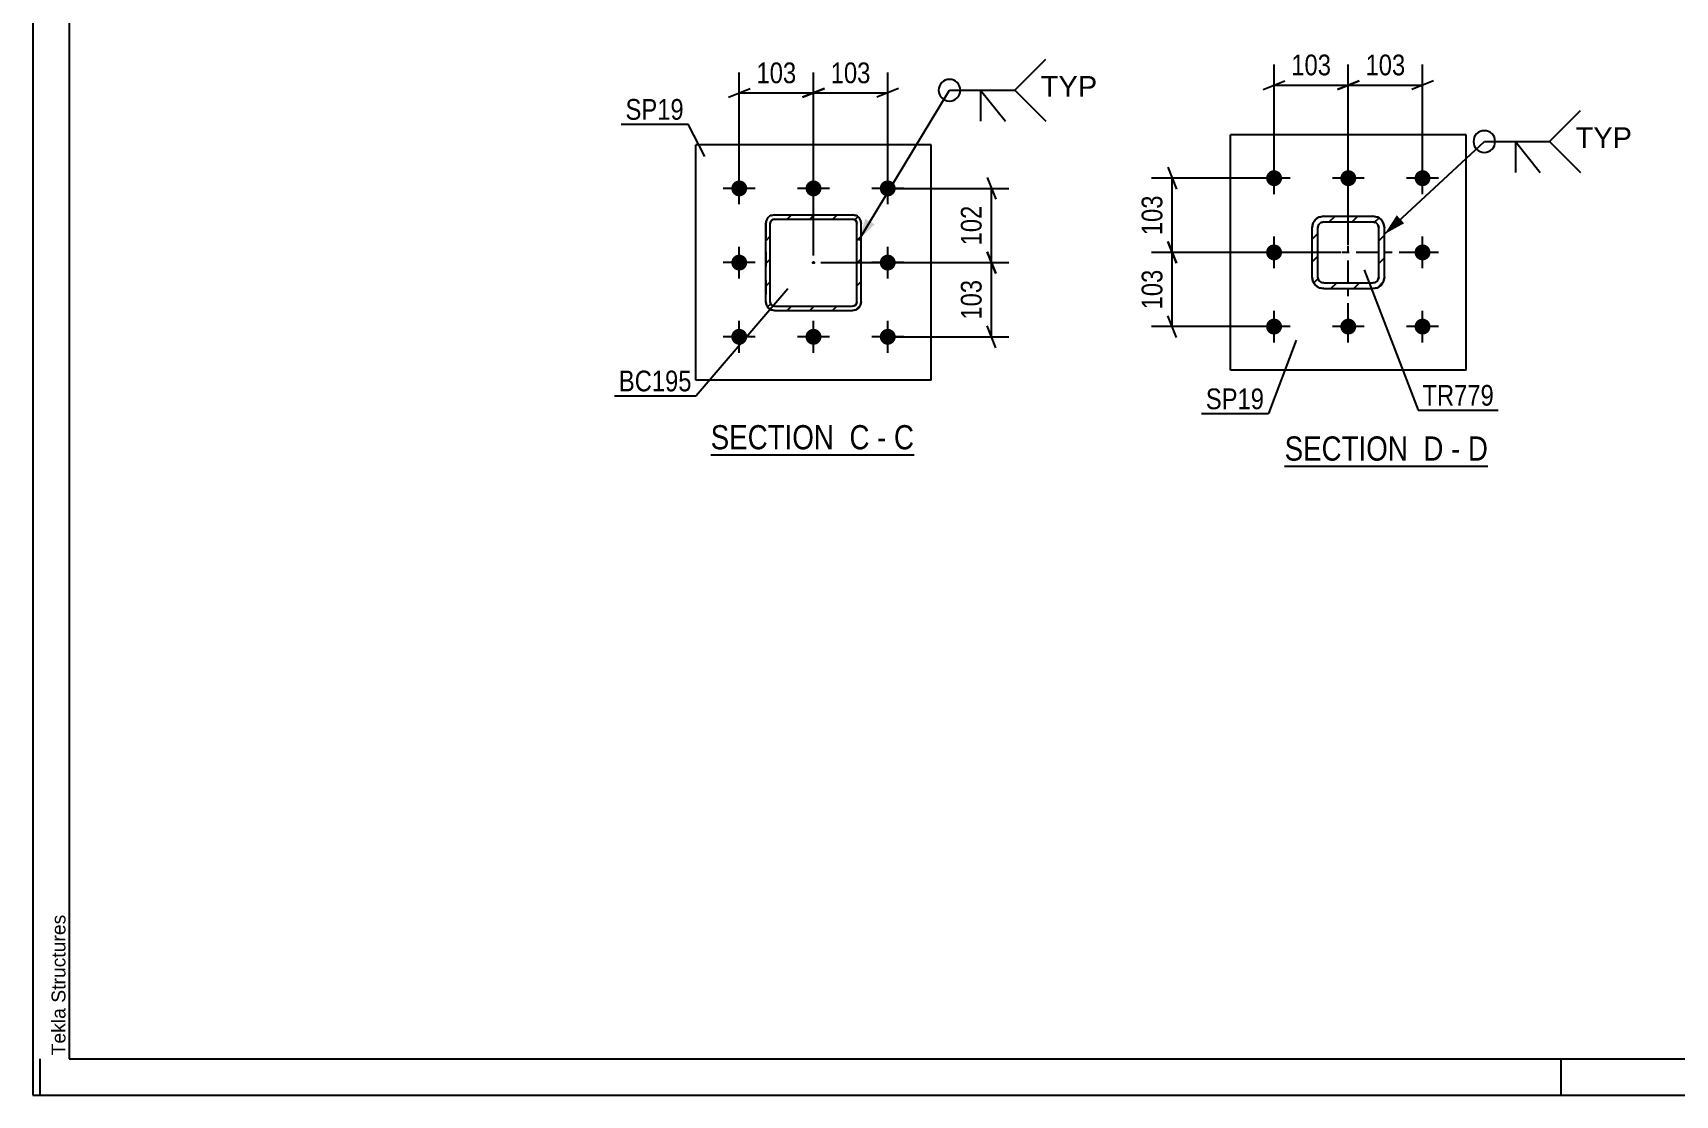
# Model space of a CAD drawing. Header units: millimetres. Extents: x -89 to 752, y -437 to 157.
# Drawn here: x -88.9 to 137.8, y -437.1 to -290.4 of the extents above; entities that cross this region are included whole.
import ezdxf

# ---------------------------------------------------------------- set-up
doc = ezdxf.new("R2010")
doc.units = ezdxf.units.MM
doc.linetypes.add('DXK_LINE_DOT2', pattern=[3.9198, 1.9599, -1.9599])
doc.linetypes.add('DXK_LINE_DOT3', pattern=[5.9187, 2.979, -0.9799, 0.9799, -0.9799])
doc.styles.add('Arial', font='ARIAL.TTF', dxfattribs={"height": 0.2})
doc.styles.add('Arial Narrow', font='ARIALN.TTF', dxfattribs={"height": 0.2})

# ---------------------------------------------------------------- blocks, each defined once
blk = doc.blocks.new('Unknown-318886155-1135')
at = {"color": 5, "linetype": 'Continuous'}
for p, q in [((-88.9, 156.88), (-88.9, -437.12)), ((-83.9, 151.88), (-83.9, -432.12)), ((-87.9, -437.12), (-87.9, -432.12)), ((-83.9, -432.12), (747.1, -432.12)), ((122.1, -437.12), (122.1, -432.12)), ((-88.9, -437.12), (752.1, -437.12))]:
    blk.add_line(p, q, dxfattribs=at)
at = {"color": 174, "linetype": 'Continuous', "style": 'Arial'}
blk.add_text('Tekla Structures', height=1.9102, rotation=90, dxfattribs=at).set_placement((-84.4, -431.62))
blk = doc.blocks.new('Unknown-318886155-13 - 1372')
at = {"color": 6, "linetype": 'Continuous'}
blk.add_line((4.69, -348.66), (32.76, -348.66), dxfattribs=at)
at = {"color": 0, "linetype": 'Continuous'}
blk.add_wipeout([(22.8, -347.91), (22.8, -344.41), (4.69, -344.41), (4.69, -347.91)], dxfattribs=at)
at = {"color": 7, "linetype": 'Continuous', "style": 'Arial Narrow'}
blk.add_text('SECTION ', height=3.34, dxfattribs=at).set_placement((4.69, -347.91))
at = {"color": 0, "linetype": 'Continuous'}
blk.add_wipeout([(26.62, -347.91), (26.62, -344.41), (23.85, -344.41), (23.85, -347.91)], dxfattribs=at)
at = {"color": 7, "linetype": 'Continuous', "style": 'Arial Narrow'}
blk.add_text('C', height=3.34, dxfattribs=at).set_placement((23.85, -347.91))
at = {"color": 0, "linetype": 'Continuous'}
blk.add_wipeout([(28.94, -347.91), (28.94, -344.41), (27.67, -344.41), (27.67, -347.91)], dxfattribs=at)
at = {"color": 7, "linetype": 'Continuous', "style": 'Arial Narrow'}
blk.add_text('-', height=3.34, dxfattribs=at).set_placement((27.67, -347.91))
at = {"color": 0, "linetype": 'Continuous'}
blk.add_wipeout([(32.76, -347.91), (32.76, -344.41), (29.99, -344.41), (29.99, -347.91)], dxfattribs=at)
at = {"color": 7, "linetype": 'Continuous', "style": 'Arial Narrow'}
blk.add_text('C', height=3.34, dxfattribs=at).set_placement((29.99, -347.91))
blk = doc.blocks.new('Unknown-318886155-14 - 6462')
at = {"color": 6, "linetype": 'Continuous'}
blk.add_line((83.93, -350.22), (112, -350.22), dxfattribs=at)
at = {"color": 0, "linetype": 'Continuous'}
blk.add_wipeout([(102.03, -349.47), (102.03, -345.97), (83.93, -345.97), (83.93, -349.47)], dxfattribs=at)
at = {"color": 7, "linetype": 'Continuous', "style": 'Arial Narrow'}
blk.add_text('SECTION ', height=3.34, dxfattribs=at).set_placement((83.93, -349.47))
at = {"color": 0, "linetype": 'Continuous'}
blk.add_wipeout([(105.85, -349.47), (105.85, -345.97), (103.08, -345.97), (103.08, -349.47)], dxfattribs=at)
at = {"color": 7, "linetype": 'Continuous', "style": 'Arial Narrow'}
blk.add_text('D', height=3.34, dxfattribs=at).set_placement((103.08, -349.47))
at = {"color": 0, "linetype": 'Continuous'}
blk.add_wipeout([(108.18, -349.47), (108.18, -345.97), (106.9, -345.97), (106.9, -349.47)], dxfattribs=at)
at = {"color": 7, "linetype": 'Continuous', "style": 'Arial Narrow'}
blk.add_text('-', height=3.34, dxfattribs=at).set_placement((106.9, -349.47))
at = {"color": 0, "linetype": 'Continuous'}
blk.add_wipeout([(112, -349.47), (112, -345.97), (109.23, -345.97), (109.23, -349.47)], dxfattribs=at)
at = {"color": 7, "linetype": 'Continuous', "style": 'Arial Narrow'}
blk.add_text('D', height=3.34, dxfattribs=at).set_placement((109.23, -349.47))
blk = doc.blocks.new('Part-318886155-1419 - 1372')
at = {"linetype": 'Continuous'}
h = blk.add_hatch(dxfattribs=at)
h.set_pattern_fill('', scale=0.7, style=0, pattern_type=0)
h.set_pattern_definition([(45, (24.7406, -328.6318), (-1.57154, 1.57154), [])])
h.paths.add_polyline_path([(24.28, -328.72), (24.74, -328.63), (25.13, -328.37), (25.39, -327.98), (25.48, -327.52), (25.48, -316.72), (25.39, -316.26), (25.13, -315.87), (24.74, -315.61), (24.28, -315.52), (13.48, -315.52), (13.02, -315.61), (12.63, -315.87), (12.37, -316.26), (12.28, -316.72), (12.28, -327.52), (12.37, -327.98), (12.63, -328.37), (13.02, -328.63), (13.48, -328.72)])
h.paths.add_polyline_path([(13.48, -328.12), (13.25, -328.08), (13.06, -327.95), (12.93, -327.75), (12.88, -327.52), (12.88, -316.72), (12.93, -316.49), (13.06, -316.3), (13.25, -316.17), (13.48, -316.12), (24.28, -316.12), (24.51, -316.17), (24.71, -316.3), (24.84, -316.49), (24.88, -316.72), (24.88, -327.52), (24.84, -327.75), (24.71, -327.95), (24.51, -328.08), (24.28, -328.12)])
blk.add_hatch(color=30, dxfattribs=at).paths.add_polyline_path([(18.88, -322.22, -1), (18.88, -322.02, -1)])
at = {"color": 7, "linetype": 'DXK_LINE_DOT2'}
for p, q in [((12.28, -316.72), (12.37, -316.26)), ((12.28, -316.72), (12.28, -327.52)), ((12.93, -316.49), (12.88, -316.72)), ((12.88, -327.52), (12.88, -316.72)), ((13.06, -316.3), (12.93, -316.49)), ((13.02, -315.61), (13.48, -315.52)), ((13.25, -316.17), (13.06, -316.3)), ((13.48, -316.12), (13.25, -316.17)), ((13.48, -315.52), (24.28, -315.52)), ((13.48, -316.12), (24.28, -316.12)), ((24.28, -315.52), (24.74, -315.61)), ((24.51, -316.17), (24.28, -316.12)), ((24.71, -316.3), (24.51, -316.17)), ((24.84, -316.49), (24.71, -316.3)), ((24.88, -316.72), (24.84, -316.49)), ((24.88, -327.52), (24.88, -316.72)), ((25.39, -316.26), (25.48, -316.72)), ((25.48, -327.52), (25.48, -316.72)), ((12.37, -327.98), (12.28, -327.52)), ((12.88, -327.52), (12.93, -327.75)), ((12.93, -327.75), (13.06, -327.95)), ((13.48, -328.72), (13.02, -328.63)), ((13.06, -327.95), (13.25, -328.08)), ((13.25, -328.08), (13.48, -328.12)), ((13.48, -328.12), (24.28, -328.12)), ((13.48, -328.72), (24.28, -328.72)), ((24.28, -328.12), (24.51, -328.08)), ((24.74, -328.63), (24.28, -328.72)), ((24.51, -328.08), (24.71, -327.95)), ((24.71, -327.95), (24.84, -327.75)), ((24.84, -327.75), (24.88, -327.52)), ((25.48, -327.52), (25.39, -327.98))]:
    blk.add_line(p, q, dxfattribs=at)
at = {"color": 2, "linetype": 'Continuous'}
for p, q in [((12.37, -316.26), (12.28, -316.72)), ((12.28, -316.72), (12.28, -316.72)), ((12.28, -327.52), (12.28, -316.72)), ((12.88, -316.72), (12.93, -316.49)), ((12.88, -316.72), (12.88, -316.72)), ((12.88, -327.52), (12.88, -316.72)), ((12.93, -316.49), (13.06, -316.3)), ((13.48, -315.52), (13.02, -315.61)), ((13.06, -316.3), (13.25, -316.17)), ((13.25, -316.17), (13.48, -316.12)), ((13.48, -315.52), (13.48, -315.52)), ((13.48, -315.52), (24.28, -315.52)), ((13.48, -316.12), (13.48, -316.12)), ((13.48, -316.12), (24.28, -316.12)), ((24.28, -315.52), (24.28, -315.52)), ((24.74, -315.61), (24.28, -315.52)), ((24.28, -316.12), (24.28, -316.12)), ((24.28, -316.12), (24.51, -316.17)), ((24.51, -316.17), (24.71, -316.3)), ((24.71, -316.3), (24.84, -316.49)), ((24.84, -316.49), (24.88, -316.72)), ((24.88, -316.72), (24.88, -316.72)), ((24.88, -327.52), (24.88, -316.72)), ((25.48, -316.72), (25.39, -316.26)), ((25.48, -316.72), (25.48, -316.72)), ((25.48, -327.52), (25.48, -316.72)), ((12.28, -327.52), (12.28, -327.52)), ((12.28, -327.52), (12.37, -327.98)), ((12.88, -327.52), (12.88, -327.52)), ((12.93, -327.75), (12.88, -327.52)), ((13.06, -327.95), (12.93, -327.75)), ((13.02, -328.63), (13.48, -328.72)), ((13.25, -328.08), (13.06, -327.95)), ((13.48, -328.12), (13.25, -328.08)), ((13.48, -328.12), (13.48, -328.12)), ((13.48, -328.12), (24.28, -328.12)), ((13.48, -328.72), (13.48, -328.72)), ((13.48, -328.72), (24.28, -328.72)), ((24.51, -328.08), (24.28, -328.12)), ((24.28, -328.12), (24.28, -328.12)), ((24.28, -328.72), (24.74, -328.63)), ((24.28, -328.72), (24.28, -328.72)), ((24.71, -327.95), (24.51, -328.08)), ((24.84, -327.75), (24.71, -327.95)), ((24.88, -327.52), (24.84, -327.75)), ((24.88, -327.52), (24.88, -327.52)), ((25.39, -327.98), (25.48, -327.52)), ((25.48, -327.52), (25.48, -327.52))]:
    blk.add_line(p, q, dxfattribs=at)
at = {"color": 7, "linetype": 'DXK_LINE_DOT3'}
blk.add_line((18.88, -322.12), (18.88, -322.12), dxfattribs=at)
at = {"color": 30, "linetype": 'DXK_LINE_DOT3'}
blk.add_line((18.88, -322.12), (18.88, -322.12), dxfattribs=at)
at = {"color": 30, "linetype": 'Continuous'}
blk.add_circle((18.88, -322.12), 0.1, dxfattribs=at)
at = {"color": 7, "linetype": 'DXK_LINE_DOT2'}
for centre, start, end in [((13.48, -316.72), 112.5, 157.5), ((24.28, -316.72), 22.5, 67.5), ((13.48, -327.52), 202.5, 247.5), ((24.28, -327.52), 292.5, 337.5)]:
    blk.add_arc(centre, 1.2, start, end, dxfattribs=at)
at = {"color": 2, "linetype": 'Continuous'}
for centre, start, end in [((13.48, -316.72), 112.5, 157.5), ((24.28, -316.72), 22.5, 67.5), ((13.48, -327.52), 202.5, 247.5), ((24.28, -327.52), 292.5, 337.5)]:
    blk.add_arc(centre, 1.2, start, end, dxfattribs=at)
blk = doc.blocks.new('Part-318886155-1533 - 1372')
at = {"color": 2, "linetype": 'Continuous'}
for p, q in [((35.13, -305.87), (2.63, -305.87)), ((2.63, -338.37), (2.63, -305.87)), ((35.13, -338.37), (35.13, -305.87)), ((35.13, -338.37), (2.63, -338.37))]:
    blk.add_line(p, q, dxfattribs=at)
blk = doc.blocks.new('Bolt-318886155-1535 - 1372')
at = {"linetype": 'Continuous'}
for points in [[(8.63, -312.97, -1), (8.63, -310.77, -1)], [(18.88, -312.97, -1), (18.88, -310.77, -1)], [(29.13, -312.97, -1), (29.13, -310.77, -1)], [(8.63, -323.22, -1), (8.63, -321.02, -1)], [(29.13, -323.22, -1), (29.13, -321.02, -1)], [(8.63, -333.47, -1), (8.63, -331.27, -1)], [(18.88, -333.47, -1), (18.88, -331.27, -1)], [(29.13, -333.47, -1), (29.13, -331.27, -1)]]:
    blk.add_hatch(color=1, dxfattribs=at).paths.add_polyline_path(points)
at = {"color": 1, "linetype": 'Continuous'}
for p, q in [((8.63, -314.07), (8.63, -309.67)), ((18.88, -314.07), (18.88, -309.67)), ((29.13, -314.07), (29.13, -309.67)), ((10.83, -311.87), (6.43, -311.87)), ((21.08, -311.87), (16.68, -311.87)), ((31.33, -311.87), (26.93, -311.87)), ((8.63, -324.32), (8.63, -319.92)), ((29.13, -324.32), (29.13, -319.92)), ((10.83, -322.12), (6.43, -322.12)), ((31.33, -322.12), (26.93, -322.12)), ((8.63, -334.57), (8.63, -330.17)), ((18.88, -334.57), (18.88, -330.17)), ((29.13, -334.57), (29.13, -330.17)), ((10.83, -332.37), (6.43, -332.37)), ((21.08, -332.37), (16.68, -332.37)), ((31.33, -332.37), (26.93, -332.37))]:
    blk.add_line(p, q, dxfattribs=at)
blk = doc.blocks.new('Bolt-318886155-6589 - 6462')
at = {"linetype": 'Continuous'}
for points in [[(82.47, -311.56, -1), (82.47, -309.36, -1)], [(92.72, -311.56, -1), (92.72, -309.36, -1)], [(102.97, -311.56, -1), (102.97, -309.36, -1)], [(82.47, -321.81, -1), (82.47, -319.61, -1)], [(102.97, -321.81, -1), (102.97, -319.61, -1)], [(82.47, -332.06, -1), (82.47, -329.86, -1)], [(92.72, -332.06, -1), (92.72, -329.86, -1)], [(102.97, -332.06, -1), (102.97, -329.86, -1)]]:
    blk.add_hatch(color=1, dxfattribs=at).paths.add_polyline_path(points)
at = {"color": 1, "linetype": 'Continuous'}
for p, q in [((82.47, -312.66), (82.47, -308.26)), ((92.72, -312.66), (92.72, -308.26)), ((102.97, -312.66), (102.97, -308.26)), ((84.67, -310.46), (80.27, -310.46)), ((94.92, -310.46), (90.52, -310.46)), ((105.17, -310.46), (100.77, -310.46)), ((82.47, -322.91), (82.47, -318.51)), ((102.97, -322.91), (102.97, -318.51)), ((84.67, -320.71), (80.27, -320.71)), ((105.17, -320.71), (100.77, -320.71)), ((82.47, -333.16), (82.47, -328.76)), ((92.72, -333.16), (92.72, -328.76)), ((102.97, -333.16), (102.97, -328.76)), ((84.67, -330.96), (80.27, -330.96)), ((94.92, -330.96), (90.52, -330.96)), ((105.17, -330.96), (100.77, -330.96))]:
    blk.add_line(p, q, dxfattribs=at)
blk = doc.blocks.new('Part-318886155-6530 - 6462')
at = {"color": 2, "linetype": 'Continuous'}
for p, q in [((108.97, -304.46), (76.47, -304.46)), ((76.47, -336.96), (76.47, -304.46)), ((108.97, -336.96), (108.97, -304.46)), ((108.97, -336.96), (76.47, -336.96))]:
    blk.add_line(p, q, dxfattribs=at)
blk = doc.blocks.new('Part-318886155-6596 - 6462')
at = {"linetype": 'Continuous'}
h = blk.add_hatch(dxfattribs=at)
h.set_pattern_fill('', scale=0.7, style=0, pattern_type=0)
h.set_pattern_definition([(45, (96.7342, -325.5892), (-1.57154, 1.57154), [])])
h.paths.add_polyline_path([(96.12, -325.71), (96.73, -325.59), (97.25, -325.24), (97.6, -324.72), (97.72, -324.11), (97.72, -317.31), (97.6, -316.7), (97.25, -316.18), (96.73, -315.83), (96.12, -315.71), (89.32, -315.71), (88.71, -315.83), (88.19, -316.18), (87.84, -316.7), (87.72, -317.31), (87.72, -324.11), (87.84, -324.72), (88.19, -325.24), (88.71, -325.59), (89.32, -325.71)])
h.paths.add_polyline_path([(89.32, -324.91), (89.02, -324.85), (88.76, -324.68), (88.58, -324.42), (88.52, -324.11), (88.52, -317.31), (88.58, -317), (88.76, -316.75), (89.02, -316.57), (89.32, -316.51), (96.12, -316.51), (96.43, -316.57), (96.69, -316.75), (96.86, -317), (96.92, -317.31), (96.92, -324.11), (96.86, -324.42), (96.69, -324.68), (96.43, -324.85), (96.12, -324.91)])
at = {"color": 7, "linetype": 'DXK_LINE_DOT3'}
for p, q in [((92.72, -330.71), (92.72, -310.71)), ((102.72, -320.71), (82.72, -320.71))]:
    blk.add_line(p, q, dxfattribs=at)
at = {"color": 7, "linetype": 'DXK_LINE_DOT2'}
for p, q in [((87.72, -317.31), (87.84, -316.7)), ((87.72, -324.11), (87.72, -317.31)), ((88.58, -317), (88.52, -317.31)), ((88.52, -324.11), (88.52, -317.31)), ((88.71, -315.83), (89.32, -315.71)), ((89.32, -316.51), (89.02, -316.57)), ((89.32, -315.71), (96.12, -315.71)), ((89.32, -316.51), (96.12, -316.51)), ((96.12, -315.71), (96.73, -315.83)), ((96.43, -316.57), (96.12, -316.51)), ((96.92, -317.31), (96.86, -317)), ((96.92, -324.11), (96.92, -317.31)), ((97.6, -316.7), (97.72, -317.31)), ((97.72, -324.11), (97.72, -317.31)), ((87.84, -324.72), (87.72, -324.11)), ((88.52, -324.11), (88.58, -324.42)), ((96.86, -324.42), (96.92, -324.11)), ((97.72, -324.11), (97.6, -324.72)), ((89.32, -325.71), (88.71, -325.59)), ((89.02, -324.85), (89.32, -324.91)), ((89.32, -324.91), (96.12, -324.91)), ((89.32, -325.71), (96.12, -325.71)), ((96.12, -324.91), (96.43, -324.85)), ((96.73, -325.59), (96.12, -325.71))]:
    blk.add_line(p, q, dxfattribs=at)
at = {"color": 2, "linetype": 'Continuous'}
for p, q in [((87.84, -316.7), (87.72, -317.31)), ((87.72, -324.11), (87.72, -317.31)), ((88.52, -317.31), (88.58, -317)), ((88.52, -324.11), (88.52, -317.31)), ((89.32, -315.71), (88.71, -315.83)), ((89.02, -316.57), (89.32, -316.51)), ((89.32, -315.71), (96.12, -315.71)), ((89.32, -316.51), (96.12, -316.51)), ((96.73, -315.83), (96.12, -315.71)), ((96.12, -316.51), (96.43, -316.57)), ((96.86, -317), (96.92, -317.31)), ((96.92, -324.11), (96.92, -317.31)), ((97.72, -317.31), (97.6, -316.7)), ((97.72, -324.11), (97.72, -317.31)), ((87.72, -324.11), (87.84, -324.72)), ((88.58, -324.42), (88.52, -324.11)), ((96.92, -324.11), (96.86, -324.42)), ((97.6, -324.72), (97.72, -324.11)), ((88.71, -325.59), (89.32, -325.71)), ((89.32, -324.91), (89.02, -324.85)), ((89.32, -324.91), (96.12, -324.91)), ((89.32, -325.71), (96.12, -325.71)), ((96.43, -324.85), (96.12, -324.91)), ((96.12, -325.71), (96.73, -325.59))]:
    blk.add_line(p, q, dxfattribs=at)
at = {"color": 7, "linetype": 'DXK_LINE_DOT2'}
for centre, radius, start, end in [((89.32, -317.31), 1.6, 112.5, 157.5), ((89.32, -317.31), 0.8, 112.5, 157.5), ((96.12, -317.31), 0.8, 22.5, 67.5), ((96.12, -317.31), 1.6, 22.5, 67.5), ((89.32, -324.11), 1.6, 202.5, 247.5), ((89.32, -324.11), 0.8, 202.5, 247.5), ((96.12, -324.11), 0.8, 292.5, 337.5), ((96.12, -324.11), 1.6, 292.5, 337.5)]:
    blk.add_arc(centre, radius, start, end, dxfattribs=at)
at = {"color": 2, "linetype": 'Continuous'}
for centre, radius, start, end in [((89.32, -317.31), 1.6, 112.5, 157.5), ((89.32, -317.31), 0.8, 112.5, 157.5), ((96.12, -317.31), 0.8, 22.5, 67.5), ((96.12, -317.31), 1.6, 22.5, 67.5), ((89.32, -324.11), 1.6, 202.5, 247.5), ((89.32, -324.11), 0.8, 202.5, 247.5), ((96.12, -324.11), 0.8, 292.5, 337.5), ((96.12, -324.11), 1.6, 292.5, 337.5)]:
    blk.add_arc(centre, radius, start, end, dxfattribs=at)
blk = doc.blocks.new('StraightDimension-318886155-1633 - 1372')
at = {"color": 7, "linetype": 'Continuous'}
for p, q in [((42.84, -320.62), (44.04, -323.62)), ((19.88, -322.12), (45.84, -322.12)), ((43.44, -332.37), (43.44, -322.12)), ((44.04, -333.87), (42.84, -330.87)), ((30.13, -332.37), (45.84, -332.37))]:
    blk.add_line(p, q, dxfattribs=at)
at = {"color": 0}
blk.add_wipeout([(42.69, -323.9), (38.49, -323.9), (38.49, -330.59), (42.69, -330.59)], dxfattribs=at)
at = {"color": 3, "style": 'Arial Narrow'}
blk.add_text('103', height=2.863, rotation=90.0002, dxfattribs=at).set_placement((42.09, -329.99))
blk = doc.blocks.new('StraightDimension-318886155-1610 - 1372')
at = {"color": 7, "linetype": 'Continuous'}
for p, q in [((8.63, -310.87), (8.63, -295.84)), ((18.88, -321.12), (18.88, -295.84)), ((7.13, -299.29), (10.13, -298.09)), ((8.63, -298.69), (18.88, -298.69)), ((20.38, -298.09), (17.38, -299.29))]:
    blk.add_line(p, q, dxfattribs=at)
at = {"color": 0}
blk.add_wipeout([(17.1, -297.94), (17.1, -293.74), (10.41, -293.74), (10.41, -297.94)], dxfattribs=at)
at = {"color": 3, "style": 'Arial Narrow'}
blk.add_text('103', height=2.863, dxfattribs=at).set_placement((11.01, -297.34))
blk = doc.blocks.new('StraightDimension-318886155-1623 - 1372')
at = {"color": 7, "linetype": 'Continuous'}
for p, q in [((18.88, -321.12), (18.88, -295.84)), ((29.13, -310.87), (29.13, -295.84)), ((17.38, -299.29), (20.38, -298.09)), ((18.88, -298.69), (29.13, -298.69)), ((30.63, -298.09), (27.63, -299.29))]:
    blk.add_line(p, q, dxfattribs=at)
at = {"color": 0}
blk.add_wipeout([(27.35, -297.94), (27.35, -293.74), (20.66, -293.74), (20.66, -297.94)], dxfattribs=at)
at = {"color": 3, "style": 'Arial Narrow'}
blk.add_text('103', height=2.863, dxfattribs=at).set_placement((21.26, -297.34))
blk = doc.blocks.new('StraightDimension-318886155-1642 - 1372')
at = {"color": 7, "linetype": 'Continuous'}
for p, q in [((42.84, -310.37), (44.04, -313.37)), ((30.13, -311.87), (45.84, -311.87)), ((43.44, -322.12), (43.44, -311.87)), ((44.04, -323.62), (42.84, -320.62)), ((19.88, -322.12), (45.84, -322.12))]:
    blk.add_line(p, q, dxfattribs=at)
at = {"color": 0}
blk.add_wipeout([(42.69, -313.65), (38.49, -313.65), (38.49, -320.34), (42.69, -320.34)], dxfattribs=at)
at = {"color": 3, "style": 'Arial Narrow'}
blk.add_text('102', height=2.863, rotation=90.0002, dxfattribs=at).set_placement((42.09, -319.74))
blk = doc.blocks.new('StraightDimension-318886155-6668 - 6462')
at = {"color": 7, "linetype": 'Continuous'}
for p, q in [((67.8, -319.21), (69, -322.21)), ((91.72, -320.71), (65.55, -320.71)), ((68.4, -330.96), (68.4, -320.71)), ((81.47, -330.96), (65.55, -330.96)), ((69, -332.46), (67.8, -329.46))]:
    blk.add_line(p, q, dxfattribs=at)
at = {"color": 0}
blk.add_wipeout([(67.65, -322.49), (63.45, -322.49), (63.45, -329.18), (67.65, -329.18)], dxfattribs=at)
at = {"color": 3, "style": 'Arial Narrow'}
blk.add_text('103', height=2.863, rotation=90.0002, dxfattribs=at).set_placement((67.05, -328.58))
blk = doc.blocks.new('StraightDimension-318886155-6685 - 6462')
at = {"color": 7, "linetype": 'Continuous'}
for p, q in [((81.47, -310.46), (65.55, -310.46)), ((67.8, -308.96), (69, -311.96)), ((68.4, -320.71), (68.4, -310.46)), ((69, -322.21), (67.8, -319.21)), ((91.72, -320.71), (65.55, -320.71))]:
    blk.add_line(p, q, dxfattribs=at)
at = {"color": 0}
blk.add_wipeout([(67.65, -312.24), (63.45, -312.24), (63.45, -318.93), (67.65, -318.93)], dxfattribs=at)
at = {"color": 3, "style": 'Arial Narrow'}
blk.add_text('103', height=2.863, rotation=90.0002, dxfattribs=at).set_placement((67.05, -318.33))
blk = doc.blocks.new('StraightDimension-318886155-6703 - 6462')
at = {"color": 7, "linetype": 'Continuous'}
for p, q in [((92.72, -319.71), (92.72, -294.75)), ((102.97, -309.46), (102.97, -294.75)), ((91.22, -298.2), (94.22, -297)), ((104.47, -297), (101.47, -298.2)), ((92.72, -297.6), (102.97, -297.6))]:
    blk.add_line(p, q, dxfattribs=at)
at = {"color": 0}
blk.add_wipeout([(101.19, -296.85), (101.19, -292.65), (94.5, -292.65), (94.5, -296.85)], dxfattribs=at)
at = {"color": 3, "style": 'Arial Narrow'}
blk.add_text('103', height=2.863, dxfattribs=at).set_placement((95.1, -296.25))
blk = doc.blocks.new('StraightDimension-318886155-6720 - 6462')
at = {"color": 7, "linetype": 'Continuous'}
for p, q in [((82.47, -309.46), (82.47, -294.75)), ((92.72, -319.71), (92.72, -294.75)), ((80.97, -298.2), (83.97, -297)), ((94.22, -297), (91.22, -298.2)), ((82.47, -297.6), (92.72, -297.6))]:
    blk.add_line(p, q, dxfattribs=at)
at = {"color": 0}
blk.add_wipeout([(90.94, -296.85), (90.94, -292.65), (84.25, -292.65), (84.25, -296.85)], dxfattribs=at)
at = {"color": 3, "style": 'Arial Narrow'}
blk.add_text('103', height=2.863, dxfattribs=at).set_placement((84.85, -296.25))
blk = doc.blocks.new('Mark-318886155-1414 - 1372')
at = {"color": 0}
blk.add_wipeout([(2.06, -339.9), (2.06, -336.9), (-7.99, -336.9), (-7.99, -339.9)], dxfattribs=at)
blk.add_wipeout([(2.06, -339.9), (2.06, -336.9), (-7.99, -336.9), (-7.99, -339.9)], dxfattribs=at)
at = {"color": 30, "linetype": 'Continuous'}
for p in [(15.33, -325.76), (-8.59, -340.5)]:
    blk.add_line(p, (2.66, -340.5), dxfattribs=at)
at = {"color": 3, "style": 'Arial Narrow'}
blk.add_text('BC195', height=2.863, dxfattribs=at).set_placement((-7.99, -339.9))
blk = doc.blocks.new('Mark-318886155-1529 - 1372')
at = {"color": 0}
blk.add_wipeout([(0.97, -302.39), (0.97, -299.39), (-7.07, -299.39), (-7.07, -302.39)], dxfattribs=at)
blk.add_wipeout([(0.97, -302.39), (0.97, -299.39), (-7.07, -299.39), (-7.07, -302.39)], dxfattribs=at)
at = {"color": 30, "linetype": 'Continuous'}
for p in [(-7.67, -302.99), (3.88, -307.46)]:
    blk.add_line(p, (1.57, -302.99), dxfattribs=at)
at = {"color": 3, "style": 'Arial Narrow'}
blk.add_text('SP19', height=2.863, dxfattribs=at).set_placement((-7.07, -302.39))
blk = doc.blocks.new('WeldMark-318886155-1650 - 1372')
at = {"linetype": 'Continuous'}
blk.add_hatch(color=30, dxfattribs=at).paths.add_polyline_path([(27.32, -316.84), (25.13, -319.02), (26.04, -316.06)])
at = {"color": 30, "linetype": 'Continuous'}
for p, q in [((25.13, -319.02), (37.66, -298.32)), ((37.66, -298.32), (46.66, -298.32))]:
    blk.add_line(p, q, dxfattribs=at)
at = {"color": 3, "linetype": 'Continuous'}
for q in [(45.38, -302.6), (41.95, -302.6)]:
    blk.add_line((41.95, -298.32), q, dxfattribs=at)
for start, end in [(90, 270), (270, 90)]:
    blk.add_arc((37.66, -298.32), 1.5, start, end, dxfattribs=at)
at = {"color": 0, "linetype": 'Continuous'}
blk.add_wipeout([(58.04, -299.22), (58.04, -296.22), (50.26, -296.22), (50.26, -299.22)], dxfattribs=at)
blk.add_wipeout([(58.04, -299.22), (58.04, -296.22), (50.26, -296.22), (50.26, -299.22)], dxfattribs=at)
at = {"color": 3, "linetype": 'Continuous'}
for q in [(50.95, -294.03), (50.95, -302.6)]:
    blk.add_line((46.66, -298.32), q, dxfattribs=at)
at = {"color": 3, "linetype": 'Continuous', "style": 'Arial'}
blk.add_text('TYP', height=2.865, dxfattribs=at).set_placement((50.26, -299.22))
blk = doc.blocks.new('Mark-318886155-6526 - 6462')
at = {"color": 0}
blk.add_wipeout([(81.09, -342.37), (81.09, -339.37), (73.05, -339.37), (73.05, -342.37)], dxfattribs=at)
blk.add_wipeout([(81.09, -342.37), (81.09, -339.37), (73.05, -339.37), (73.05, -342.37)], dxfattribs=at)
at = {"color": 30, "linetype": 'Continuous'}
for p in [(85.54, -332.85), (72.45, -342.97)]:
    blk.add_line(p, (81.69, -342.97), dxfattribs=at)
at = {"color": 3, "style": 'Arial Narrow'}
blk.add_text('SP19', height=2.863, dxfattribs=at).set_placement((73.05, -342.37))
blk = doc.blocks.new('Mark-318886155-6592 - 6462')
at = {"color": 0}
blk.add_wipeout([(112.83, -341.88), (112.83, -338.88), (102.96, -338.88), (102.96, -341.88)], dxfattribs=at)
blk.add_wipeout([(112.83, -341.88), (112.83, -338.88), (102.96, -338.88), (102.96, -341.88)], dxfattribs=at)
at = {"color": 30, "linetype": 'Continuous'}
for p, q in [((94.9, -323.11), (102.36, -342.48)), ((102.36, -342.48), (113.43, -342.48))]:
    blk.add_line(p, q, dxfattribs=at)
at = {"color": 3, "style": 'Arial Narrow'}
blk.add_text('TR779', height=2.863, dxfattribs=at).set_placement((102.96, -341.88))
blk = doc.blocks.new('WeldMark-318886155-6737 - 6462')
at = {"linetype": 'Continuous'}
blk.add_hatch(color=30, dxfattribs=at).paths.add_polyline_path([(100.43, -316.69), (97.72, -318.19), (99.41, -315.59)])
at = {"color": 30, "linetype": 'Continuous'}
for p, q in [((97.72, -318.19), (111.5, -305.4)), ((111.5, -305.4), (120.5, -305.4))]:
    blk.add_line(p, q, dxfattribs=at)
at = {"color": 3, "linetype": 'Continuous'}
for q in [(119.21, -309.68), (115.79, -309.68)]:
    blk.add_line((115.79, -305.4), q, dxfattribs=at)
for start, end in [(90, 270), (270, 90)]:
    blk.add_arc((111.5, -305.4), 1.5, start, end, dxfattribs=at)
at = {"color": 0, "linetype": 'Continuous'}
blk.add_wipeout([(131.88, -306.3), (131.88, -303.3), (124.1, -303.3), (124.1, -306.3)], dxfattribs=at)
blk.add_wipeout([(131.88, -306.3), (131.88, -303.3), (124.1, -303.3), (124.1, -306.3)], dxfattribs=at)
at = {"color": 3, "linetype": 'Continuous'}
for q in [(124.79, -301.11), (124.79, -309.68)]:
    blk.add_line((120.5, -305.4), q, dxfattribs=at)
at = {"color": 3, "linetype": 'Continuous', "style": 'Arial'}
blk.add_text('TYP', height=2.865, dxfattribs=at).set_placement((124.1, -306.3))

msp = doc.modelspace()

# ---------------------------------------------------------------- block references
for name in ['Unknown-318886155-1135', 'Part-318886155-1533 - 1372', 'Part-318886155-6530 - 6462', 'Bolt-318886155-6589 - 6462', 'Bolt-318886155-1535 - 1372', 'Part-318886155-6596 - 6462', 'Part-318886155-1419 - 1372']:
    msp.add_blockref(name, (0, 0))

# ---------------------------------------------------------------- next in the draw order: block references
for name in ['Mark-318886155-1529 - 1372', 'StraightDimension-318886155-6668 - 6462', 'StraightDimension-318886155-1633 - 1372', 'Mark-318886155-6592 - 6462', 'Mark-318886155-1414 - 1372', 'Unknown-318886155-13 - 1372', 'Unknown-318886155-14 - 6462']:
    msp.add_blockref(name, (0, 0))

# ---------------------------------------------------------------- next in the draw order: block references
for name in ['StraightDimension-318886155-1610 - 1372', 'StraightDimension-318886155-6685 - 6462', 'Mark-318886155-6526 - 6462']:
    msp.add_blockref(name, (0, 0))

# ---------------------------------------------------------------- next in the draw order: block references
for name in ['StraightDimension-318886155-1623 - 1372', 'StraightDimension-318886155-6703 - 6462']:
    msp.add_blockref(name, (0, 0))

# ---------------------------------------------------------------- next in the draw order: block references
for name in ['StraightDimension-318886155-6720 - 6462', 'WeldMark-318886155-6737 - 6462', 'StraightDimension-318886155-1642 - 1372']:
    msp.add_blockref(name, (0, 0))

# ---------------------------------------------------------------- next in the draw order: block references
msp.add_blockref('WeldMark-318886155-1650 - 1372', (0, 0))

doc.saveas('drawing.dxf')
